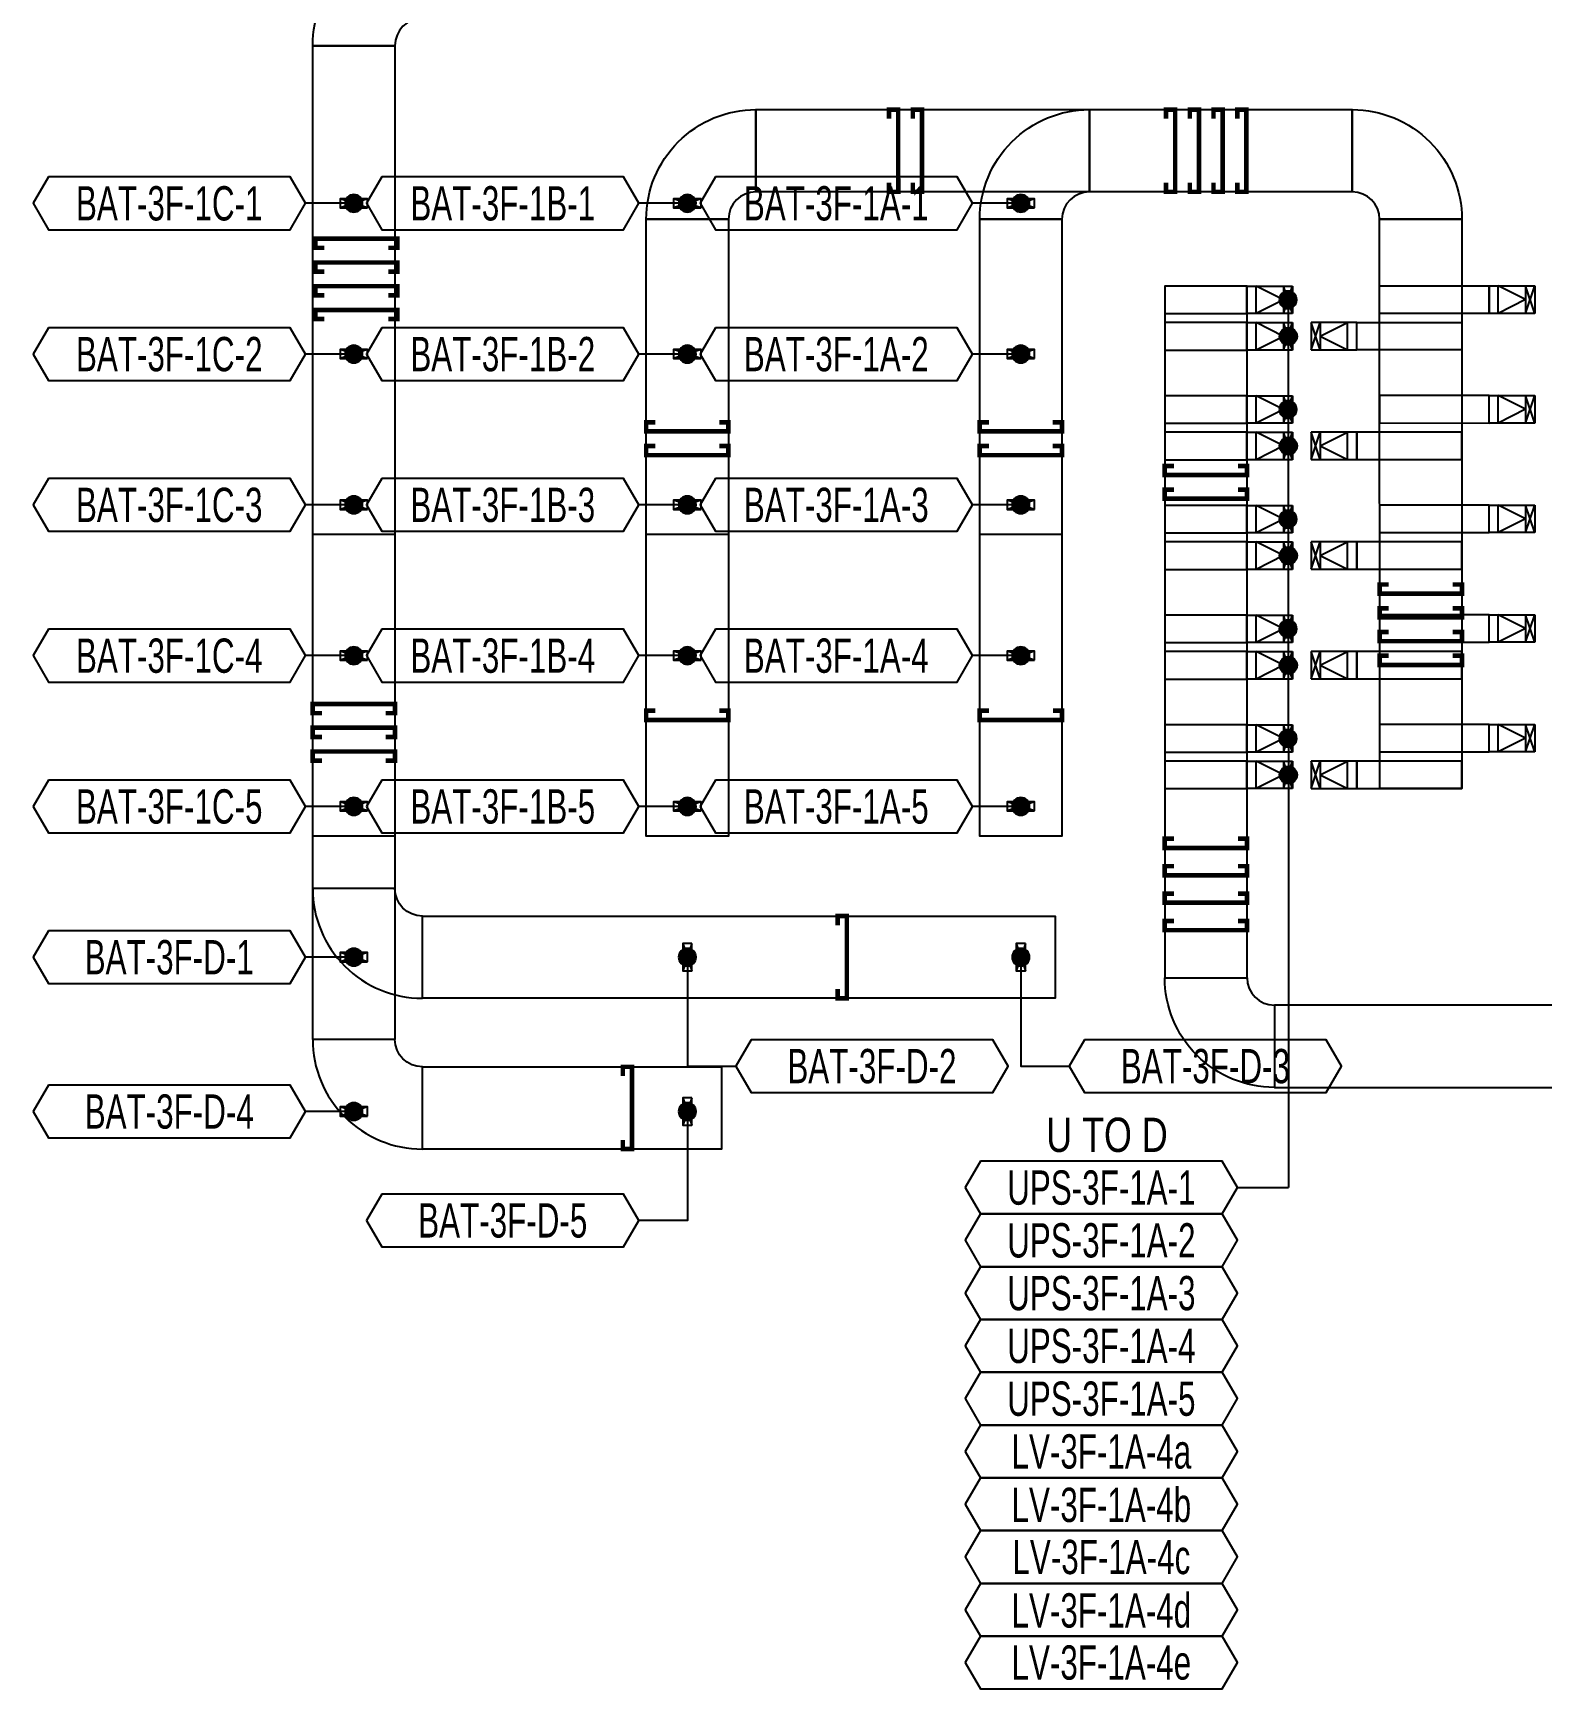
# Model space of a CAD drawing. Header units: millimetres. Extents: x 31670 to 374393, y -351975 to 839589.
# Drawn here: x 103719 to 120231, y 462823 to 480943 of the extents above; entities that cross this region are included whole.
import ezdxf
from ezdxf.enums import TextEntityAlignment as Align

# ---------------------------------------------------------------- set-up
doc = ezdxf.new("R2010")
doc.units = ezdxf.units.MM
doc.header["$LTSCALE"] = 150
for name, color, linetype in [('-----26 Electrical Cable Tray_LV_UPS1', 6, 'Continuous'), ('-----26 Electrical Cable Tray_LV_UPS2', 2, 'Continuous'), ('-----26 Electrical Cable Tray_LV_UPSBAT', 11, 'Continuous'), ('-----29 주기', 1, 'Continuous'), ('-----30 Text', 2, 'Continuous'), ('-----99 Cable Schedule', 2, 'Continuous')]:
    doc.layers.add(name, color=color, linetype=linetype)
doc.styles.add('ELEC', font='')
doc.styles.get('ELEC').set_extended_font_data('Dotum')

# ---------------------------------------------------------------- blocks, each defined once
blk = doc.blocks.new('A$550585017316')
at = {"color": 0}
for p, q in [((400, 300), (0, 300)), ((0, 300), (0, 0)), ((500, 300), (400, 300)), ((500, 0), (500, 300)), ((0, 0), (400, 0)), ((400, 0), (500, 0))]:
    blk.add_line(p, q, dxfattribs=at)
at = {"color": 8}
for p, q in [((100, 0), (0, 300)), ((0, 0), (100, 300)), ((100, 150), (400, 300)), ((100, 300), (100, 0)), ((400, 0), (400, 300)), ((100, 150), (400, 0))]:
    blk.add_line(p, q, dxfattribs=at)
blk = doc.blocks.new('A$C9a0ab699')
h = blk.add_hatch(color=0)
edge = h.paths.add_edge_path()
edge.add_arc((64.00719340983778, 64.00719340983778), 64.0071934098378, 720.0000000000341, 1080.000000000034, ccw=False)
at = {"color": 0}
blk.add_circle((64.00719340983778, 64.00719340983778), 64.0071934098378, dxfattribs=at)

msp = doc.modelspace()

# ---------------------------------------------------------------- linework, layer by layer
at = {"layer": '-----26 Electrical Cable Tray_LV_UPS1'}
for points, elevation in [([(116103.5700825595, 470605.0167248891), (117003.5700825595, 470605.0167248891), (117003.5714149134, 478174.2234826541), (116103.5714149135, 478174.2234826541)], -1.968984038000614e-08), ([(117002.5706706452, 478174.2234826541), (116103.5713771659, 478174.2234847859), (116103.5713771659, 477874.2234847859), (117002.5706706452, 477874.2234826541)], -1.968984038000614e-08), ([(117002.5706706452, 476974.2234826541), (116103.5713771659, 476974.2234847859), (116103.5713771659, 476674.2234847859), (117002.5706706452, 476674.2234826541)], -1.968984038000614e-08), ([(116103.5700825595, 470605.0167248891), (117003.5700825595, 470605.0167248891), (117003.5714026288, 475774.2234837188), (116103.5714026289, 475774.2234837188)], 3.247652379101243e-10), ([(117002.5706706452, 475774.2234826541), (116103.5713771659, 475774.2234847859), (116103.5713771659, 475474.2234847859), (117002.5706706452, 475474.2234826541)], -1.968984038000614e-08), ([(117002.5706706452, 474574.2234826541), (116103.5713771659, 474574.2234847859), (116103.5713771659, 474274.2234847859), (117002.5706706452, 474274.2234826541)], -1.968984038000614e-08), ([(117002.5706706452, 473374.2234826541), (116103.5713771659, 473374.2234847859), (116103.5713771659, 473074.2234847859), (117002.5706706452, 473074.2234826541)], -1.968984038000614e-08), ([(117303.5700825595, 470305.0168339579), (117303.5700825595, 469405.016833958), (132703.568993891, 469405.0137205445), (132703.568993891, 470305.0137205445)], 3.247652379101243e-10), ([(117303.5700825595, 470305.0167248891), (117303.5700825595, 469405.0167248891), (132703.568993891, 469405.0137205445), (132703.568993891, 470305.0137205445)], 3.247652379101243e-10)]:
    msp.add_lwpolyline(points, close=True, dxfattribs=dict(at, elevation=elevation))
at = {"layer": '-----26 Electrical Cable Tray_LV_UPS1', "ltscale": 7.5, "const_width": 50}
for points, elevation in [([(116903.5676497509, 475946.611694561), (117003.5676497509, 475946.611694561), (117003.5676497509, 475846.611694561), (116103.6379741218, 475846.6262441951), (116103.6379741218, 475946.6262441951), (116203.6379741218, 475946.6262441951)], -1.516770071281205e-08), ([(116903.5006284165, 471525.914071676), (117003.5006284165, 471525.914071676), (117003.5006284165, 471425.914071676), (116103.5709527875, 471425.92862131), (116103.5709527875, 471525.92862131), (116203.5709527875, 471525.92862131)], -1.968984038000614e-08), ([(116903.5006284165, 471225.914071676), (117003.5006284165, 471225.914071676), (117003.5006284165, 471125.914071676), (116103.5709527875, 471125.92862131), (116103.5709527875, 471225.92862131), (116203.5709527875, 471225.92862131)], -1.968984038000614e-08)]:
    msp.add_lwpolyline(points, dxfattribs=dict(at, elevation=elevation))
at = {"layer": '-----26 Electrical Cable Tray_LV_UPS1', "elevation": 3.247652379101243e-10}
msp.add_lwpolyline([(117003.5700825595, 470605.0167248891), (117003.5700825595, 470605.0167248891, 0.414213562373095), (117303.5700825595, 470305.0167248891), (117303.5700825595, 470305.0167248891), (117303.5700825595, 469405.0167248891, -0.4142135623731661), (116103.5700825595, 470605.0167248891)], format="xyb", close=True, dxfattribs=at)
msp.add_lwpolyline([(117003.5700825595, 470605.0167248891), (117003.5700825595, 470605.0167248891, 0.414213562373095), (117303.5700825595, 470305.0167248891), (117303.5700825595, 470305.0167248891), (117303.5700825595, 469405.0167248891, -0.4142135623731661), (116103.5700825595, 470605.0167248891)], format="xyb", close=True, dxfattribs=at)
at = {"layer": '-----26 Electrical Cable Tray_LV_UPS2'}
for points, elevation in [([(116103.5700825596, 470605.0167248891), (117003.5700825595, 470605.0167248891), (117003.5713867439, 477774.2234837188), (116103.571386744, 477774.2234837188)], -1.968984038000614e-08), ([(117002.5706706453, 477774.2234826541), (116103.5713771659, 477774.2234847859), (116103.5713771659, 477474.2234847859), (117002.5706706453, 477474.2234826541)], -1.968984038000614e-08), ([(117002.5706706453, 476574.2234826541), (116103.5713771659, 476574.2234847859), (116103.5713771659, 476274.2234847859), (117002.5706706453, 476274.2234826541)], -1.968984038000614e-08), ([(116103.5700825595, 470605.0167248891), (117003.5700825595, 470605.0167248891), (117003.5714013024, 475374.2234837188), (116103.5714013025, 475374.2234837188)], 3.247652379101243e-10), ([(117002.5706706453, 475374.2234826541), (116103.5713771659, 475374.2234847859), (116103.5713771659, 475074.2234847859), (117002.5706706453, 475074.2234826541)], -1.968984038000614e-08), ([(117002.5706706453, 474174.2234826541), (116103.5713771659, 474174.2234847859), (116103.5713771659, 473874.2234847859), (117002.5706706453, 473874.2234826541)], -1.968984038000614e-08), ([(117002.5706706453, 472974.2234826541), (116103.5713771659, 472974.2234847859), (116103.5713771659, 472674.2234847859), (117002.5706706453, 472674.2234826541)], -1.968984038000614e-08), ([(117303.5700825595, 470305.0168339579), (117303.5700825595, 469405.016833958), (132703.568993891, 469405.0126511218), (132703.568993891, 470305.0126511218)], 3.247652379101243e-10), ([(117303.5700825595, 470305.0167248891), (117303.5700825595, 469405.0167248891), (132703.568993891, 469405.0137205445), (132703.568993891, 470305.0137205445)], 3.247652379101243e-10)]:
    msp.add_lwpolyline(points, close=True, dxfattribs=dict(at, elevation=elevation))
at = {"layer": '-----26 Electrical Cable Tray_LV_UPS2', "ltscale": 7.5, "const_width": 50, "elevation": -1.968984038000614e-08}
for points in [[(116903.5718503323, 476206.4277034607), (117003.5718503323, 476206.4277034607), (117003.5718503323, 476106.4277034607), (116103.6421747032, 476106.4422530948), (116103.6421747032, 476206.4422530948), (116203.6421747032, 476206.4422530948)], [(116903.5006284165, 472125.914071676), (117003.5006284165, 472125.914071676), (117003.5006284165, 472025.914071676), (116103.5709527875, 472025.92862131), (116103.5709527875, 472125.92862131), (116203.5709527875, 472125.92862131)], [(116903.5006284165, 471825.914071676), (117003.5006284165, 471825.914071676), (117003.5006284165, 471725.914071676), (116103.5709527875, 471725.92862131), (116103.5709527875, 471825.92862131), (116203.5709527875, 471825.92862131)]]:
    msp.add_lwpolyline(points, dxfattribs=at)
at = {"layer": '-----26 Electrical Cable Tray_LV_UPS2', "elevation": 3.247652379101243e-10}
msp.add_lwpolyline([(117003.5700825595, 470605.0167248891), (117003.5700825595, 470605.0167248891, 0.414213562373095), (117303.5700825595, 470305.0167248891), (117303.5700825595, 470305.0167248891), (117303.5700825595, 469405.0167248891, -0.4142135623731661), (116103.5700825595, 470605.0167248891)], format="xyb", close=True, dxfattribs=at)
msp.add_lwpolyline([(117003.5700825595, 470605.0167248891), (117003.5700825595, 470605.0167248891, 0.414213562373095), (117303.5700825595, 470305.0167248891), (117303.5700825595, 470305.0167248891), (117303.5700825595, 469405.0167248891, -0.4142135623731661), (116103.5700825595, 470605.0167248891)], format="xyb", close=True, dxfattribs=at)
at = {"layer": '-----26 Electrical Cable Tray_LV_UPSBAT'}
for p, q in [((107378.5724277619, 479130.0156274503), (107078.5724277619, 479030.0156274503)), ((107378.5724277619, 479030.0156274503), (107078.5724277619, 479130.0156274503)), ((111028.5724277619, 479130.0156274503), (110728.5724277619, 479030.0156274503)), ((111028.5724277619, 479030.0156274503), (110728.5724277619, 479130.0156274503)), ((114678.5724277619, 479130.0156274503), (114378.5724277619, 479030.0156274503)), ((114678.5724277619, 479030.0156274503), (114378.5724277619, 479130.0156274503)), ((107378.5724277619, 477480.0156274503), (107078.5724277619, 477380.0156274503)), ((107378.5724277619, 477380.0156274503), (107078.5724277619, 477480.0156274503)), ((111028.5724277619, 477480.0156274503), (110728.5724277619, 477380.0156274503)), ((111028.5724277619, 477380.0156274503), (110728.5724277619, 477480.0156274503)), ((114678.5724277619, 477480.0156274503), (114378.5724277619, 477380.0156274503)), ((114678.5724277619, 477380.0156274503), (114378.5724277619, 477480.0156274503)), ((107378.5724277619, 475830.0156274503), (107078.5724277619, 475730.0156274503)), ((107378.5724277619, 475730.0156274503), (107078.5724277619, 475830.0156274503)), ((111028.5724277619, 475830.0156274503), (110728.5724277619, 475730.0156274503)), ((111028.5724277619, 475730.0156274503), (110728.5724277619, 475830.0156274503)), ((114678.5724277619, 475830.0156274503), (114378.5724277619, 475730.0156274503)), ((114678.5724277619, 475730.0156274503), (114378.5724277619, 475830.0156274503)), ((107378.5724277619, 474180.0156274503), (107078.5724277619, 474080.0156274503)), ((107378.5724277619, 474080.0156274503), (107078.5724277619, 474180.0156274503)), ((111028.5724277619, 474180.0156274503), (110728.5724277619, 474080.0156274503)), ((111028.5724277619, 474080.0156274503), (110728.5724277619, 474180.0156274503)), ((114678.5724277619, 474180.0156274503), (114378.5724277619, 474080.0156274503)), ((114678.5724277619, 474080.0156274503), (114378.5724277619, 474180.0156274503)), ((107378.5724277619, 472530.0156274503), (107078.5724277619, 472430.0156274503)), ((107378.5724277619, 472430.0156274503), (107078.5724277619, 472530.0156274503)), ((111028.5724277619, 472530.0156274503), (110728.5724277619, 472430.0156274503)), ((111028.5724277619, 472430.0156274503), (110728.5724277619, 472530.0156274503)), ((114678.5724277619, 472530.0156274503), (114378.5724277619, 472430.0156274503)), ((114678.5724277619, 472430.0156274503), (114378.5724277619, 472530.0156274503)), ((110828.5724277618, 470980.0156274502), (110928.5724277618, 470680.0156274502)), ((110928.5724277618, 470980.0156274502), (110828.5724277618, 470680.0156274502)), ((114478.5724277618, 470980.0156274502), (114578.5724277618, 470680.0156274502)), ((114578.5724277618, 470980.0156274502), (114478.5724277618, 470680.0156274502)), ((107378.5724277619, 470880.0156274503), (107078.5724277619, 470780.0156274503)), ((107378.5724277619, 470780.0156274503), (107078.5724277619, 470880.0156274503)), ((107378.5724277619, 469191.3635662952), (107078.5724277619, 469091.3635662952)), ((107378.5724277619, 469091.3635662952), (107078.5724277619, 469191.3635662952)), ((110828.5724277618, 469291.3635662952), (110928.5724277618, 468991.3635662952)), ((110928.5724277618, 469291.3635662952), (110828.5724277618, 468991.3635662952))]:
    msp.add_line(p, q, dxfattribs=at)
for points in [[(107978.5724277646, 481105.0169476722), (107978.5724277646, 481105.0169476722, 0.414213562373095), (107678.5724277646, 480805.0169476722), (107678.5724277646, 480805.0169476722), (106778.5724277646, 480805.0169476722, -0.4142135623731661), (107978.5724277646, 482005.0169476722)], [(107978.5724277646, 481105.0169476722), (107978.5724277646, 481105.0169476722, 0.414213562373095), (107678.5724277646, 480805.0169476722), (107678.5724277646, 480805.0169476722), (106778.5724277646, 480805.0169476722, -0.4142135623731661), (107978.5724277646, 482005.0169476722)], [(107978.5724277646, 481105.0169476722), (107978.5724277646, 481105.0169476722, 0.414213562373095), (107678.5724277646, 480805.0169476722), (107678.5724277646, 480805.0169476722), (106778.5724277646, 480805.0169476722, -0.4142135623731661), (107978.5724277646, 482005.0169476722)], [(107978.5724277646, 481105.0169476722), (107978.5724277646, 481105.0169476722, 0.414213562373095), (107678.5724277646, 480805.0169476722), (107678.5724277646, 480805.0169476722), (106778.5724277646, 480805.0169476722, -0.4142135623731661), (107978.5724277646, 482005.0169476722)], [(107978.572427762, 469630.0156274464), (107978.572427762, 469630.0156274464, -0.414213562373095), (107678.572427762, 469930.0156274464), (107678.572427762, 469930.0156274464), (106778.572427762, 469930.0156274464, 0.4142135623731661), (107978.572427762, 468730.0156274464)]]:
    msp.add_lwpolyline(points, format="xyb", close=True, dxfattribs=at)
for points in [[(106778.5724277646, 480805.0169476722), (107678.5724277646, 480805.0169476722), (107678.5724277657, 475455.0156274463), (106778.5724277657, 475455.0156274463)], [(106778.5724277646, 480805.0169476722), (107678.5724277646, 480805.0169476722), (107678.572427762, 469930.0156274462), (106778.572427762, 469930.0156274462)], [(106778.5724277646, 480805.0169476722), (107678.5724277646, 480805.0169476722), (107678.5724277623, 472155.0156274463), (106778.5724277623, 472155.0156274463)], [(106778.5724277646, 480805.0169476722), (107678.5724277646, 480805.0169476722), (107678.572427762, 471580.0156274463), (106778.572427762, 471580.0156274463)], [(107978.572427762, 468730.0156274464), (107978.572427762, 469630.0156274464), (111253.572427762, 469630.0156274463), (111253.572427762, 468730.0156274463)]]:
    msp.add_lwpolyline(points, close=True, dxfattribs=at)
for points, elevation in [([(111628.5724277614, 479205.01562745), (111628.5724277614, 479205.01562745, 0.414213562373095), (111328.5724277614, 478905.01562745), (111328.5724277614, 478905.01562745), (110428.5724277614, 478905.01562745, -0.4142135623731661), (111628.5724277614, 480105.01562745)], 3.247652379101243e-10), ([(111628.5724277614, 479205.01562745), (111628.5724277614, 479205.01562745, 0.414213562373095), (111328.5724277614, 478905.01562745), (111328.5724277614, 478905.01562745), (110428.5724277614, 478905.01562745, -0.4142135623731661), (111628.5724277614, 480105.01562745)], 3.247652379101243e-10), ([(115278.5724277615, 479205.0156274462), (115278.5724277615, 479205.0156274462, 0.414213562373095), (114978.5724277615, 478905.0156274462), (114978.5724277615, 478905.0156274462), (114078.5724277615, 478905.0156274462, -0.4142135623731661), (115278.5724277615, 480105.0156274462)], 3.247652379101243e-10), ([(115278.5724277615, 479205.0156274462), (115278.5724277615, 479205.0156274462, 0.414213562373095), (114978.5724277615, 478905.0156274462), (114978.5724277615, 478905.0156274462), (114078.5724277615, 478905.0156274462, -0.4142135623731661), (115278.5724277615, 480105.0156274462)], 3.247652379101243e-10), ([(118455.2474932076, 478905.0156274466), (118455.2474932076, 478905.0156274466, 0.414213562373095), (118155.2474932076, 479205.0156274466), (118155.2474932076, 479205.0156274466), (118155.2474932076, 480105.0156274466, -0.4142135623731661), (119355.2474932076, 478905.0156274466)], 3.247652379101243e-10), ([(118455.2474932076, 478905.0156274466), (118455.2474932076, 478905.0156274466, 0.414213562373095), (118155.2474932076, 479205.0156274466), (118155.2474932076, 479205.0156274466), (118155.2474932076, 480105.0156274466, -0.4142135623731661), (119355.2474932076, 478905.0156274466)], 3.247652379101243e-10), ([(118455.2474932076, 478905.0156274466), (118455.2474932076, 478905.0156274466, 0.414213562373095), (118155.2474932076, 479205.0156274466), (118155.2474932076, 479205.0156274466), (118155.2474932076, 480105.0156274466, -0.4142135623731661), (119355.2474932076, 478905.0156274466)], 3.247652379101243e-10), ([(118455.2474932076, 478905.0156274466), (118455.2474932076, 478905.0156274466, 0.414213562373095), (118155.2474932076, 479205.0156274466), (118155.2474932076, 479205.0156274466), (118155.2474932076, 480105.0156274466, -0.4142135623731661), (119355.2474932076, 478905.0156274466)], 3.247652379101243e-10), ([(107978.572427762, 471280.0156274463), (107978.572427762, 471280.0156274463, -0.414213562373095), (107678.572427762, 471580.0156274463), (107678.572427762, 471580.0156274463), (106778.572427762, 471580.0156274463, 0.4142135623731661), (107978.572427762, 470380.0156274463)], 1.262522082703384e-10)]:
    msp.add_lwpolyline(points, format="xyb", close=True, dxfattribs=dict(at, elevation=elevation))
for points, elevation in [([(111628.5724277614, 479205.0156274501), (111628.5724277614, 480105.0156274501), (118155.2474932076, 480105.0156274466), (118155.2474932076, 479205.0156274466)], 3.247652379101243e-10), ([(111628.5724277614, 479205.01562745), (111628.5724277614, 480105.01562745), (118155.2474932076, 480105.0156274466), (118155.2474932076, 479205.0156274466)], 3.247652379101243e-10), ([(115278.5724277615, 479205.0156274464), (115278.5724277615, 480105.0156274464), (118155.2474932076, 480105.0156274466), (118155.2474932076, 479205.0156274466)], 3.247652379101243e-10), ([(115278.5724277615, 479205.0156274462), (115278.5724277615, 480105.0156274462), (118155.2474932076, 480105.0156274466), (118155.2474932076, 479205.0156274466)], 3.247652379101243e-10), ([(107378.5724277619, 479030.0156274503), (107378.5724277619, 479130.0156274503), (107078.5724277619, 479130.0156274503), (107078.5724277619, 479030.0156274503)], 1.087267925117775e-09), ([(111028.5724277619, 479030.0156274503), (111028.5724277619, 479130.0156274503), (110728.5724277619, 479130.0156274503), (110728.5724277619, 479030.0156274503)], 1.087267925117775e-09), ([(114678.5724277619, 479030.0156274503), (114678.5724277619, 479130.0156274503), (114378.5724277619, 479130.0156274503), (114378.5724277619, 479030.0156274503)], 1.087267925117775e-09), ([(110428.5724277616, 478905.0156274503), (111328.5724277616, 478905.0156274503), (111328.572427762, 472155.0156274463), (110428.572427762, 472155.0156274463)], 3.247652379101243e-10), ([(110428.5724277614, 478905.0156274502), (111328.5724277614, 478905.0156274502), (111328.5724277619, 475455.0156274462), (110428.5724277619, 475455.0156274462)], 3.247652379101243e-10), ([(114078.5724277616, 478905.0156274463), (114978.5724277616, 478905.0156274463), (114978.572427762, 472155.0156274463), (114078.572427762, 472155.0156274463)], 3.247652379101243e-10), ([(114078.5724277615, 478905.0156274462), (114978.5724277615, 478905.0156274462), (114978.5724277619, 475455.0156274462), (114078.5724277619, 475455.0156274462)], 3.247652379101243e-10), ([(118455.2474932076, 478905.0156274466), (119355.2474932076, 478905.0156274466), (119355.3236765952, 472675.8170163203), (118455.3236765952, 472675.8170163203)], 6.380742616626441e-10), ([(118455.2474932076, 478905.0156274466), (119355.2474932076, 478905.0156274466), (119355.3236765952, 472675.8170163203), (118455.3236765952, 472675.8170163203)], 6.380742616626441e-10), ([(118455.2474932076, 478905.0156274466), (119355.2474932076, 478905.0156274466), (119355.3236765952, 472675.8170163203), (118455.3236765952, 472675.8170163203)], 6.380742616626441e-10), ([(118455.2474932076, 478905.0156274466), (119355.2474932076, 478905.0156274466), (119355.3236765952, 472675.8170163203), (118455.3236765952, 472675.8170163203)], 6.380742616626441e-10), ([(118455.2474932076, 478175.8104017685), (119652.5706706454, 478175.8464037428), (119652.5706706454, 477875.8464037428), (118455.2474932076, 477875.8104017685)], -3.999108645281636e-08), ([(118204.5706706453, 477775.8104017645), (119355.2474932076, 477775.8464037388), (119355.2474932076, 477475.8464037388), (118204.5706706453, 477475.8104017645)], -3.999108645281842e-08), ([(107378.5724277619, 477380.0156274503), (107378.5724277619, 477480.0156274503), (107078.5724277619, 477480.0156274503), (107078.5724277619, 477380.0156274503)], 9.781672062796298e-10), ([(111028.5724277619, 477380.0156274503), (111028.5724277619, 477480.0156274503), (110728.5724277619, 477480.0156274503), (110728.5724277619, 477380.0156274503)], 9.781672062796298e-10), ([(114678.5724277619, 477380.0156274503), (114678.5724277619, 477480.0156274503), (114378.5724277619, 477480.0156274503), (114378.5724277619, 477380.0156274503)], 9.781672062796298e-10), ([(119653.4885877388, 476975.8104017685), (118455.2474932076, 476975.8464037428), (118455.2474932076, 476675.8464037428), (119653.4885877388, 476675.8104017685)], -6.000569207073263e-08), ([(119356.165410301, 476575.8104017645), (118205.4885877387, 476575.8464037388), (118205.4885877387, 476275.8464037388), (119356.165410301, 476275.8104017645)], -6.000569207073469e-08), ([(107378.5724277619, 475730.0156274503), (107378.5724277619, 475830.0156274503), (107078.5724277619, 475830.0156274503), (107078.5724277619, 475730.0156274503)], 9.781672062796298e-10), ([(111028.5724277619, 475730.0156274503), (111028.5724277619, 475830.0156274503), (110728.5724277619, 475830.0156274503), (110728.5724277619, 475730.0156274503)], 9.781672062796298e-10), ([(114678.5724277619, 475730.0156274503), (114678.5724277619, 475830.0156274503), (114378.5724277619, 475830.0156274503), (114378.5724277619, 475730.0156274503)], 9.781672062796298e-10), ([(119653.4885877388, 475775.8104017685), (118455.2474932077, 475775.8464037428), (118455.2474932077, 475475.8464037428), (119653.4885877388, 475475.8104017685)], -6.000569207073263e-08), ([(119355.2474932077, 475375.8104017645), (118205.4885877387, 475375.8464037388), (118205.4885877387, 475075.8464037388), (119355.2474932077, 475075.8104017645)], -6.000569207073469e-08), ([(119653.4885877388, 474575.8104017685), (118455.2474932077, 474575.8464037428), (118455.2474932077, 474275.8464037428), (119653.4885877388, 474275.8104017685)], -6.000569207073263e-08), ([(107378.5724277619, 474080.0156274503), (107378.5724277619, 474180.0156274503), (107078.5724277619, 474180.0156274503), (107078.5724277619, 474080.0156274503)], 7.883218366570072e-10), ([(111028.5724277619, 474080.0156274503), (111028.5724277619, 474180.0156274503), (110728.5724277619, 474180.0156274503), (110728.5724277619, 474080.0156274503)], 7.883218366570072e-10), ([(114678.5724277619, 474080.0156274503), (114678.5724277619, 474180.0156274503), (114378.5724277619, 474180.0156274503), (114378.5724277619, 474080.0156274503)], 7.883218366570072e-10), ([(119355.2474932077, 474175.8104017645), (118205.4885877387, 474175.8464037388), (118205.4885877387, 473875.8464037388), (119355.2474932077, 473875.8104017645)], -6.000569207073469e-08), ([(119653.4885877388, 473375.8104017685), (118455.2474932077, 473375.8464037428), (118455.2474932077, 473075.8464037428), (119653.4885877388, 473075.8104017685)], -6.000569207073263e-08), ([(119355.2474932077, 472975.8104017645), (118205.4885877387, 472975.8464037388), (118205.4885877387, 472675.8464037388), (119355.2474932077, 472675.8104017645)], -6.000569207073469e-08), ([(107378.5724277619, 472430.0156274503), (107378.5724277619, 472530.0156274503), (107078.5724277619, 472530.0156274503), (107078.5724277619, 472430.0156274503)], 3.247652379101243e-10), ([(111028.5724277619, 472430.0156274503), (111028.5724277619, 472530.0156274503), (110728.5724277619, 472530.0156274503), (110728.5724277619, 472430.0156274503)], 3.247652379101243e-10), ([(114678.5724277619, 472430.0156274503), (114678.5724277619, 472530.0156274503), (114378.5724277619, 472530.0156274503), (114378.5724277619, 472430.0156274503)], 3.247652379101243e-10), ([(107978.572427762, 470380.0156274463), (107978.572427762, 471280.0156274463), (114903.572427762, 471280.0156274463), (114903.572427762, 470380.0156274463)], 1.262522082703384e-10), ([(110928.5724277618, 470980.0156274502), (110828.5724277618, 470980.0156274502), (110828.5724277618, 470680.0156274502), (110928.5724277618, 470680.0156274502)], 1.574173639245352e-10), ([(114578.5724277618, 470980.0156274502), (114478.5724277618, 470980.0156274502), (114478.5724277618, 470680.0156274502), (114578.5724277618, 470680.0156274502)], 1.574173639245352e-10), ([(107378.5724277619, 470780.0156274503), (107378.5724277619, 470880.0156274503), (107078.5724277619, 470880.0156274503), (107078.5724277619, 470780.0156274503)], 1.574173639245352e-10), ([(107378.5724277619, 469091.3635662952), (107378.5724277619, 469191.3635662952), (107078.5724277619, 469191.3635662952), (107078.5724277619, 469091.3635662952)], 1.574173639245352e-10), ([(110928.5724277618, 469291.3635662952), (110828.5724277618, 469291.3635662952), (110828.5724277618, 468991.3635662952), (110928.5724277618, 468991.3635662952)], 1.574173639245352e-10)]:
    msp.add_lwpolyline(points, close=True, dxfattribs=dict(at, elevation=elevation))
at = {"layer": '-----26 Electrical Cable Tray_LV_UPSBAT', "ltscale": 7.5, "const_width": 50}
for points, elevation in [([(113086.4049166841, 479305.0717747167), (113086.4049166841, 479205.0717747167), (113186.4049166841, 479205.0717747167), (113186.39036705, 480105.0014503457), (113086.39036705, 480105.0014503457), (113086.39036705, 480005.0014503457)], -1.324165376367215e-08), ([(113346.2209255754, 479305.0765004169), (113346.2209255754, 479205.0765004169), (113446.2209255754, 479205.0765004169), (113446.2063759412, 480105.0061760459), (113346.2063759412, 480105.0061760459), (113346.2063759412, 480005.0061760459)], -8.719514096478059e-09), ([(116117.6484041577, 479305.0717747167), (116117.6484041577, 479205.0717747167), (116217.6484041577, 479205.0717747167), (116217.6338545235, 480105.0014503457), (116117.6338545235, 480105.0014503457), (116117.6338545235, 480005.0014503457)], -1.324165376367215e-08), ([(116377.4644130489, 479305.0765004169), (116377.4644130489, 479205.0765004169), (116477.4644130489, 479205.0765004169), (116477.4498634147, 480105.0061760459), (116377.4498634147, 480105.0061760459), (116377.4498634147, 480005.0061760459)], -8.719514096478059e-09), ([(116637.2804219401, 479305.0812261172), (116637.2804219401, 479205.0812261172), (116737.2804219401, 479205.0812261172), (116737.265872306, 480105.0109017462), (116637.265872306, 480105.0109017462), (116637.265872306, 480005.0109017462)], -4.197374429283968e-09), ([(116897.0964308314, 479305.0859518174), (116897.0964308314, 479205.0859518174), (116997.0964308314, 479205.0859518174), (116997.0818811972, 480105.0156274464), (116897.0818811972, 480105.0156274464), (116897.0818811972, 480005.0156274464)], 3.247652379101243e-10), ([(107607.2297086237, 478332.6883270521), (107707.2297086237, 478332.6883270521), (107707.2297086237, 478432.6883270521), (106807.3000329947, 478432.6737774179), (106807.3000329947, 478332.6737774179), (106907.3000329947, 478332.6737774179)], 4.523804209885762e-09), ([(107607.2255080423, 478072.8723181524), (107707.2255080423, 478072.8723181524), (107707.2255080423, 478172.8723181524), (106807.2958324132, 478172.8577685182), (106807.2958324132, 478072.8577685182), (106907.2958324132, 478072.8577685182)], 9.045943877079855e-09), ([(107607.2381097865, 477813.0563095243), (107707.2381097865, 477813.0563095243), (107707.2381097865, 477913.0563095243), (106807.3084341575, 477913.0417598902), (106807.3084341575, 477813.0417598902), (106907.3084341575, 477813.0417598902)], 1.356808354427395e-08), ([(111228.4874859177, 476683.5221074068), (111328.4874859177, 476683.5221074068), (111328.4874859177, 476583.5221074068), (110428.5578102887, 476583.536657041), (110428.5578102887, 476683.536657041), (110528.5578102887, 476683.536657041)], -2.323326727605261e-08), ([(114878.4874859177, 476683.5221074068), (114978.4874859177, 476683.5221074068), (114978.4874859177, 476583.5221074068), (114078.5578102887, 476583.536657041), (114078.5578102887, 476683.536657041), (114178.5578102887, 476683.536657041)], -2.319630459402205e-08), ([(111228.4973776906, 476423.7060985155), (111328.4973776906, 476423.7060985155), (111328.4973776906, 476323.7060985155), (110428.5677020616, 476323.7206481497), (110428.5677020616, 476423.7206481497), (110528.5677020616, 476423.7206481497)], 5.702727851134559e-09), ([(114878.4973776906, 476423.7060985155), (114978.4973776906, 476423.7060985155), (114978.4973776906, 476323.7060985155), (114078.5677020616, 476323.7206481497), (114078.5677020616, 476423.7206481497), (114178.5677020616, 476423.7206481497)], 5.739690533165119e-09), ([(118555.2474932079, 474908.176007334), (118455.2474932079, 474908.176007334), (118455.2474932079, 474808.176007334), (119355.1771688369, 474808.1905569682), (119355.1771688369, 474908.1905569682), (119255.1771688369, 474908.1905569682)], -8.406205072725543e-09), ([(118555.2522189081, 474648.3599984428), (118455.2522189081, 474648.3599984428), (118455.2522189081, 474548.3599984428), (119355.1818945371, 474548.374548077), (119355.1818945371, 474648.374548077), (119255.1818945371, 474648.374548077)], -3.88406540553145e-09), ([(118555.2569446084, 474388.5439895516), (118455.2569446084, 474388.5439895516), (118455.2569446084, 474288.5439895516), (119355.1866202374, 474288.5585391858), (119355.1866202374, 474388.5585391858), (119255.1866202374, 474388.5585391858)], 6.380742616626418e-10), ([(118555.2616703086, 474128.7279806604), (118455.2616703086, 474128.7279806604), (118455.2616703086, 474028.7279806604), (119355.1913459376, 474028.7425302946), (119355.1913459376, 474128.7425302946), (119255.1913459376, 474128.7425302946)], 5.160213928856734e-09), ([(107578.5640265993, 473500.2956791021), (107678.5640265993, 473500.2956791021), (107678.5640265993, 473600.2956791021), (106778.6343509703, 473600.2811294679), (106778.6343509703, 473500.2811294679), (106878.6343509703, 473500.2811294679)], -9.042614791696511e-09), ([(111228.5021033908, 473526.8754035582), (111328.5021033908, 473526.8754035582), (111328.5021033908, 473426.8754035582), (110428.5724277618, 473426.8899531924), (110428.5724277618, 473526.8899531924), (110528.5724277618, 473526.8899531924)], 1.180588183940467e-09), ([(114878.5021033908, 473526.8754035582), (114978.5021033908, 473526.8754035582), (114978.5021033908, 473426.8754035582), (114078.5724277618, 473426.8899531924), (114078.5724277618, 473526.8899531924), (114178.5724277618, 473526.8899531924)], 1.217550865971027e-09), ([(107578.5598260179, 473240.4796702024), (107678.5598260179, 473240.4796702024), (107678.5598260179, 473340.4796702024), (106778.6301503889, 473340.4651205682), (106778.6301503889, 473240.4651205682), (106878.6301503889, 473240.4651205682)], -4.52047512450242e-09), ([(112524.0043436606, 471179.9927916228), (112524.0043436606, 471279.9927916228), (112624.0043436606, 471279.9927916228), (112623.9897940265, 470380.0631159938), (112523.9897940265, 470380.0631159938), (112523.9897940265, 470480.0631159938)], -1.796230646050602e-08), ([(110172.7274779158, 469529.9927916229), (110172.7274779158, 469629.9927916229), (110272.7274779158, 469629.9927916229), (110272.7129282817, 468730.0631159939), (110172.7129282817, 468730.0631159939), (110172.7129282817, 468830.0631159939)], -1.808689412608469e-08)]:
    msp.add_lwpolyline(points, dxfattribs=dict(at, elevation=elevation))
for points in [[(107607.2339092051, 478592.5043359518), (107707.2339092051, 478592.5043359518), (107707.2339092051, 478692.5043359518), (106807.3042335761, 478692.4897863176), (106807.3042335761, 478592.4897863176), (106907.3042335761, 478592.4897863176)], [(107578.5724277621, 472980.6636615744), (107678.5724277621, 472980.6636615744), (107678.5724277621, 473080.6636615744), (106778.6427521331, 473080.6491119402), (106778.6427521331, 472980.6491119402), (106878.6427521331, 472980.6491119402)]]:
    msp.add_lwpolyline(points, dxfattribs=at)
at = {"layer": '-----29 주기'}
for points, elevation in [([(103885.680757036, 479368.7656274519), (103718.970866824, 479080.0156274503), (103885.6807570385, 478791.2656274468), (106531.4916361452, 478791.2656274468), (106698.2015263686, 479080.0156274503), (106531.4916361427, 479368.7656274519)], 1.087267925117775e-09), ([(107535.680757036, 479368.7656274519), (107368.970866824, 479080.0156274503), (107535.6807570385, 478791.2656274468), (110181.4916361452, 478791.2656274468), (110348.2015263686, 479080.0156274503), (110181.4916361427, 479368.7656274519)], 1.087267925117775e-09), ([(111185.680757036, 479368.7656274519), (111018.970866824, 479080.0156274503), (111185.6807570385, 478791.2656274468), (113831.4916361452, 478791.2656274468), (113998.2015263686, 479080.0156274503), (113831.4916361427, 479368.7656274519)], 1.087267925117775e-09), ([(103885.6807570359, 477718.7656274519), (103718.9708668239, 477430.0156274503), (103885.6807570385, 477141.2656274468), (106531.4916361452, 477141.2656274468), (106698.2015263686, 477430.0156274503), (106531.4916361427, 477718.7656274519)], 9.781672062796298e-10), ([(107535.6807570359, 477718.7656274519), (107368.9708668239, 477430.0156274503), (107535.6807570385, 477141.2656274468), (110181.4916361452, 477141.2656274468), (110348.2015263686, 477430.0156274503), (110181.4916361427, 477718.7656274519)], 9.781672062796298e-10), ([(111185.6807570359, 477718.7656274519), (111018.9708668239, 477430.0156274503), (111185.6807570385, 477141.2656274468), (113831.4916361452, 477141.2656274468), (113998.2015263686, 477430.0156274503), (113831.4916361427, 477718.7656274519)], 9.781672062796298e-10), ([(103885.680757115, 476068.7656274519), (103718.9708669031, 475780.0156274503), (103885.6807571177, 475491.2656274468), (106531.4916362244, 475491.2656274468), (106698.2015264478, 475780.0156274503), (106531.4916362219, 476068.7656274519)], 9.781672062796298e-10), ([(107535.680757115, 476068.7656274519), (107368.9708669031, 475780.0156274503), (107535.6807571177, 475491.2656274468), (110181.4916362244, 475491.2656274468), (110348.2015264478, 475780.0156274503), (110181.4916362219, 476068.7656274519)], 9.781672062796298e-10), ([(111185.6807571813, 476068.7656274519), (111018.9708669693, 475780.0156274503), (111185.6807571839, 475491.2656274468), (113831.4916362907, 475491.2656274468), (113998.201526514, 475780.0156274503), (113831.4916362881, 476068.7656274519)], 9.781672062796298e-10), ([(103885.680757115, 474418.7656274519), (103718.9708669031, 474130.0156274503), (103885.6807571177, 473841.2656274468), (106531.4916362244, 473841.2656274468), (106698.2015264478, 474130.0156274503), (106531.4916362219, 474418.7656274519)], 7.883218366570072e-10), ([(107535.680757115, 474418.7656274519), (107368.9708669031, 474130.0156274503), (107535.6807571177, 473841.2656274468), (110181.4916362244, 473841.2656274468), (110348.2015264478, 474130.0156274503), (110181.4916362219, 474418.7656274519)], 7.883218366570072e-10), ([(111185.6807571813, 474418.7656274519), (111018.9708669693, 474130.0156274503), (111185.6807571839, 473841.2656274468), (113831.4916362907, 473841.2656274468), (113998.201526514, 474130.0156274503), (113831.4916362881, 474418.7656274519)], 7.883218366570072e-10), ([(103885.6807570359, 472768.7656274519), (103718.9708668239, 472480.0156274503), (103885.6807570385, 472191.2656274468), (106531.4916361453, 472191.2656274468), (106698.2015263686, 472480.0156274503), (106531.4916361427, 472768.7656274519)], 3.247652379101243e-10), ([(107535.6807570359, 472768.7656274519), (107368.9708668239, 472480.0156274503), (107535.6807570385, 472191.2656274468), (110181.4916361453, 472191.2656274468), (110348.2015263686, 472480.0156274503), (110181.4916361427, 472768.7656274519)], 3.247652379101243e-10), ([(111185.6807571813, 472768.7656274519), (111018.9708669693, 472480.0156274503), (111185.6807571839, 472191.2656274468), (113831.4916362907, 472191.2656274468), (113998.201526514, 472480.0156274503), (113831.4916362881, 472768.7656274519)], 3.247652379101243e-10), ([(103885.680757036, 471118.7656274519), (103718.970866824, 470830.0156274503), (103885.6807570385, 470541.2656274468), (106531.4916361452, 470541.2656274468), (106698.2015263686, 470830.0156274503), (106531.4916361427, 471118.7656274519)], 1.574173639245352e-10), ([(111575.653219367, 469926.973377086), (111408.943329155, 469638.2233770844), (111575.6532193696, 469349.4733770809), (114221.4640984763, 469349.4733770809), (114388.1739886997, 469638.2233770844), (114221.4640984738, 469926.973377086)], 1.574173639245385e-10), ([(115225.653219367, 469926.973377086), (115058.943329155, 469638.2233770844), (115225.6532193696, 469349.4733770809), (117871.4640984764, 469349.4733770809), (118038.1739886997, 469638.2233770844), (117871.4640984738, 469926.973377086)], 3.247652379101243e-10), ([(103885.6807570359, 469430.1135662969), (103718.9708668239, 469141.3635662952), (103885.6807570385, 468852.6135662918), (106531.4916361453, 468852.6135662918), (106698.2015263686, 469141.3635662952), (106531.4916361427, 469430.1135662969)], 1.574173639245352e-10), ([(114086.6118447752, 468597.6137656395), (113919.9019545633, 468308.8637656379), (114086.6118447775, 468020.1137656344), (116732.4227238844, 468020.1137656344), (116899.1326141077, 468308.8637656379), (116732.4227238818, 468597.6137656395)], -1.997648083490041e-08), ([(107535.6807570358, 468238.321315931), (107368.9708668239, 467949.5713159294), (107535.6807570385, 467660.8213159259), (110181.4916361452, 467660.8213159259), (110348.2015263686, 467949.5713159294), (110181.4916361427, 468238.321315931)], 1.574173639245385e-10), ([(114086.6118447776, 468020.1137656344), (113919.9019545657, 467731.3637656327), (114086.61184478, 467442.6137656292), (116732.4227238868, 467442.6137656292), (116899.1326141102, 467731.3637656327), (116732.4227238843, 468020.1137656344)], -1.997648083490041e-08), ([(114086.6118447608, 467442.6137656292), (113919.9019545488, 467153.8637656276), (114086.6118447632, 466865.1137656241), (116732.42272387, 466865.1137656241), (116899.1326140934, 467153.8637656276), (116732.4227238675, 467442.6137656292)], -1.997648083490041e-08), ([(114086.6118447632, 466865.1137656241), (113919.9019545513, 466576.3637656225), (114086.6118447657, 466287.613765619), (116732.4227238724, 466287.613765619), (116899.1326140959, 466576.3637656225), (116732.42272387, 466865.1137656241)], -1.997648083490041e-08), ([(114086.6118447647, 466287.613765619), (113919.9019545528, 465998.8637656174), (114086.6118447672, 465710.1137656139), (116732.4227238739, 465710.1137656139), (116899.1326140974, 465998.8637656174), (116732.4227238715, 466287.613765619)], -1.997648083490041e-08), ([(114086.6118447672, 465710.1137656139), (113919.9019545552, 465421.3637656122), (114086.6118447697, 465132.6137656088), (116732.4227238765, 465132.6137656088), (116899.1326140998, 465421.3637656122), (116732.4227238739, 465710.1137656139)], -1.997648083490041e-08), ([(114086.6118447138, 465132.6137656088), (113919.9019545019, 464843.8637656071), (114086.6118447164, 464555.1137656036), (116732.4227238231, 464555.1137656036), (116899.1326140465, 464843.8637656071), (116732.4227238205, 465132.6137656088)], -1.997648083490041e-08), ([(114086.6118447163, 464555.1137656036), (113919.9019545044, 464266.363765602), (114086.6118447189, 463977.6137655985), (116732.4227238255, 463977.6137655985), (116899.1326140491, 464266.363765602), (116732.4227238232, 464555.1137656036)], -1.997648083490041e-08), ([(114086.6118447187, 463977.6137655985), (113919.9019545068, 463688.8637655969), (114086.6118447213, 463400.1137655934), (116732.4227238279, 463400.1137655934), (116899.1326140515, 463688.8637655969), (116732.4227238256, 463977.6137655985)], -1.997648083490041e-08), ([(114086.6118447203, 463400.1137655934), (113919.9019545083, 463111.3637655918), (114086.6118447228, 462822.6137655883), (116732.4227238295, 462822.6137655883), (116899.132614053, 463111.3637655918), (116732.4227238271, 463400.1137655934)], -1.997648083490041e-08)]:
    msp.add_lwpolyline(points, close=True, dxfattribs=dict(at, elevation=elevation))
at = {"layer": '-----99 Cable Schedule', "color": 1}
for p in [(117452.5706706452, 478024.2234826541), (116899.1326141077, 468308.8637656379, -1.997648083490041e-08)]:
    msp.add_line(p, (117459.0957159754, 468308.8637656379, -1.997648083490041e-08), dxfattribs=at)
for points, elevation in [([(107228.5724277619, 479080.0156274503), (106698.2015263686, 479080.0156274503)], 1.087267925117775e-09), ([(110878.5724277619, 479080.0156274503), (110348.2015263686, 479080.0156274503)], 1.087267925117775e-09), ([(114528.5724277619, 479080.0156274503), (113998.2015263686, 479080.0156274503)], 1.087267925117775e-09), ([(107228.5724277619, 477430.0156274503), (106698.2015263686, 477430.0156274503)], 9.781672062796298e-10), ([(110878.5724277619, 477430.0156274503), (110348.2015263686, 477430.0156274503)], 9.781672062796298e-10), ([(114528.5724277619, 477430.0156274503), (113998.2015263686, 477430.0156274503)], 9.781672062796298e-10), ([(107228.5724277619, 475780.0156274503), (106698.2015263686, 475780.0156274503)], 9.781672062796298e-10), ([(110878.5724277619, 475780.0156274503), (110348.2015263686, 475780.0156274503)], 9.781672062796298e-10), ([(114528.5724277619, 475780.0156274503), (113998.2015263686, 475780.0156274503)], 9.781672062796298e-10), ([(107228.5724277619, 474130.0156274503), (106698.2015263686, 474130.0156274503)], 7.883218366570072e-10), ([(110878.5724277619, 474130.0156274503), (110348.2015263686, 474130.0156274503)], 7.883218366570072e-10), ([(114528.5724277619, 474130.0156274503), (113998.2015263686, 474130.0156274503)], 7.883218366570072e-10), ([(107228.5724277619, 472480.0156274503), (106698.2015263686, 472480.0156274503)], 3.247652379101243e-10), ([(110878.5724277619, 472480.0156274503), (110348.2015263686, 472480.0156274503)], 3.247652379101243e-10), ([(114528.5724277619, 472480.0156274503), (113998.2015263686, 472480.0156274503)], 3.247652379101243e-10), ([(107228.5724277619, 470830.0156274503), (106698.2015263686, 470830.0156274503)], 1.574173639245352e-10), ([(110878.5724277618, 470830.0156274502), (110878.5724277618, 469638.2233770844), (111408.943329155, 469638.2233770844)], 1.574173639245385e-10), ([(114528.5724277618, 470830.0156274502), (114528.5724277618, 469638.2233770844), (115058.943329155, 469638.2233770844)], 3.247652379101243e-10), ([(107228.5724277619, 469141.3635662952), (106698.2015263686, 469141.3635662952)], 1.574173639245352e-10), ([(110878.5724277618, 469141.3635662952), (110878.5724277618, 467949.5713159294), (110348.2015263686, 467949.5713159294)], 1.574173639245385e-10)]:
    msp.add_lwpolyline(points, dxfattribs=dict(at, elevation=elevation))

# ---------------------------------------------------------------- block references
at = {"layer": '-----26 Electrical Cable Tray_LV_UPS1', "xscale": -1}
for p in [(117502.5706706452, 477874.2234826541), (117502.5706706452, 476674.2234826541), (117502.5706706452, 475474.2234826541), (117502.5706706452, 474274.2234826541), (117502.5706706452, 473074.2234826541)]:
    msp.add_blockref('A$550585017316', p, dxfattribs=at)
at = {"layer": '-----26 Electrical Cable Tray_LV_UPS2', "xscale": -1}
for p in [(117502.5706706453, 477474.2234826541), (117502.5706706453, 476274.2234826541), (117502.5706706453, 475074.2234826541), (117502.5706706453, 473874.2234826541), (117502.5706706453, 472674.2234826541)]:
    msp.add_blockref('A$550585017316', p, dxfattribs=at)
at = {"layer": '-----26 Electrical Cable Tray_LV_UPSBAT', "xscale": -1}
for p in [(120152.5706706454, 477875.8104017645, -3.999108645281667e-08), (120152.5706706454, 476675.8104017645, -3.999108645281667e-08), (120152.5706706454, 475475.8104017645, -3.999108645281667e-08), (120152.5706706454, 474275.8104017645, -3.999108645281667e-08), (120152.5706706454, 473075.8104017645, -3.999108645281667e-08)]:
    msp.add_blockref('A$550585017316', p, dxfattribs=at)
at = {"layer": '-----26 Electrical Cable Tray_LV_UPSBAT'}
for p in [(117704.5706706453, 477475.8104017645, -3.999108645281842e-08), (117704.5706706453, 476275.8104017645, -3.999108645281842e-08), (117704.5706706453, 475075.8104017645, -3.999108645281842e-08), (117704.5706706453, 473875.8104017645, -3.999108645281842e-08), (117704.5706706453, 472675.8104017645, -3.999108645281842e-08)]:
    msp.add_blockref('A$550585017316', p, dxfattribs=at)
at = {"layer": '-----99 Cable Schedule', "color": 1, "xscale": -1.5, "yscale": 1.5, "zscale": 1.5}
for p, rotation in [((107132.5616376471, 478984.0048373355), 270), ((110782.5616376471, 478984.0048373355), 270), ((114432.5616376471, 478984.0048373355), 270), ((117356.5598805305, 478120.2342727688), 180), ((107132.5616376471, 477334.0048373355), 270), ((110782.5616376471, 477334.0048373355), 270), ((114432.5616376471, 477334.0048373355), 270), ((117356.5598805305, 476920.2342727688), 180), ((107132.5616376471, 475684.0048373355), 270), ((110782.5616376471, 475684.0048373355), 270), ((114432.5616376471, 475684.0048373355), 270), ((117356.5598805305, 475720.2342727688), 180), ((117356.5598805305, 474520.2342727688), 180), ((107132.5616376471, 474034.0048373355), 270), ((110782.5616376471, 474034.0048373355), 270), ((114432.5616376471, 474034.0048373355), 270), ((117356.5598805305, 473320.2342727688), 180), ((107132.5616376471, 472384.0048373355), 270), ((110782.5616376471, 472384.0048373355), 270), ((114432.5616376471, 472384.0048373355), 270), ((107132.5616376471, 470734.0048373355), 270), ((107132.5616376471, 469045.3527761805), 270)]:
    msp.add_blockref('A$C9a0ab699', p, dxfattribs=dict(at, rotation=rotation))
at = {"layer": '-----99 Cable Schedule', "color": 1, "yscale": 1.5, "zscale": 1.5}
for p, xscale in [((117359.4320962398, 477528.2126925393), 1.5), ((117359.4320962398, 476328.2126925393), 1.5), ((117359.4320962398, 475128.2126925393), 1.5), ((117359.4320962398, 473928.2126925393), 1.5), ((117359.4320962398, 472728.2126925393), 1.5), ((110974.5832178766, 470734.0048373354), -1.5), ((114624.5832178766, 470734.0048373354), -1.5), ((110974.5832178766, 469045.3527761804), -1.5)]:
    msp.add_blockref('A$C9a0ab699', p, dxfattribs=dict(at, xscale=xscale))

# ---------------------------------------------------------------- texts
at = {"layer": '-----30 Text', "linetype": 'Continuous', "style": 'ELEC', "width": 0.7}
for s, p in [('BAT-3F-1C-1', (105208.5861965906, 479080.0156274493, 1.051779918001997e-09)), ('BAT-3F-1B-1', (108858.5861965906, 479080.0156274493, 1.051779918001997e-09)), ('BAT-3F-1A-1', (112508.5861965906, 479080.0156274493, 1.051779918001997e-09)), ('BAT-3F-1C-2', (105208.5861965904, 477430.0156274493)), ('BAT-3F-1B-2', (108858.5861965904, 477430.0156274493)), ('BAT-3F-1A-2', (112508.5861965904, 477430.0156274493)), ('BAT-3F-1C-3', (105208.5861966697, 475780.0156274493)), ('BAT-3F-1B-3', (108858.5861966697, 475780.0156274493)), ('BAT-3F-1A-3', (112508.586196736, 475780.0156274493)), ('BAT-3F-1C-4', (105208.5861966697, 474130.0156274493)), ('BAT-3F-1B-4', (108858.5861966697, 474130.0156274493)), ('BAT-3F-1A-4', (112508.586196736, 474130.0156274493)), ('BAT-3F-1C-5', (105208.5861965906, 472480.0156274493)), ('BAT-3F-1B-5', (108858.5861965906, 472480.0156274493)), ('BAT-3F-1A-5', (112508.586196736, 472480.0156274493)), ('BAT-3F-D-1', (105208.5861965906, 470830.0156274493)), ('BAT-3F-D-2', (112898.5586589216, 469638.2233770834)), ('BAT-3F-D-3', (116548.5586589217, 469638.2233770834)), ('BAT-3F-D-4', (105208.5861965906, 469141.3635662943)), ('UPS-3F-1A-1', (115409.5172843298, 468308.8637656369, -1.980719365982212e-08)), ('BAT-3F-D-5', (108858.5861965905, 467949.5713159284)), ('UPS-3F-1A-2', (115409.5172843322, 467731.3637656318, -1.980719365982212e-08)), ('UPS-3F-1A-3', (115409.5172843154, 467153.8637656267, -1.980719365982212e-08)), ('UPS-3F-1A-4', (115409.5172843178, 466576.3637656216, -1.980719365982212e-08)), ('UPS-3F-1A-5', (115409.5172843193, 465998.8637656164, -1.980719365982212e-08)), ('LV-3F-1A-4a', (115409.5172843218, 465421.3637656113, -1.970480606872508e-08)), ('LV-3F-1A-4b', (115409.5172842684, 464843.8637656062, -1.970480606872508e-08)), ('LV-3F-1A-4c', (115409.5172842709, 464266.3637656011, -1.970480606872508e-08)), ('LV-3F-1A-4d', (115409.5172842733, 463688.8637655959, -1.970480606872508e-08)), ('LV-3F-1A-4e', (115409.5172842749, 463111.3637655908, -1.970480606872508e-08))]:
    msp.add_text(s, height=375, dxfattribs=at).set_placement(p, align=Align.MIDDLE)
at = {"layer": '-----99 Cable Schedule', "style": 'ELEC', "width": 0.8}
msp.add_text('U TO D', height=375, dxfattribs=at).set_placement((115471.1381074954, 468886.3637656422, -2.004222300295812e-08), align=Align.MIDDLE)

doc.saveas('drawing.dxf')
